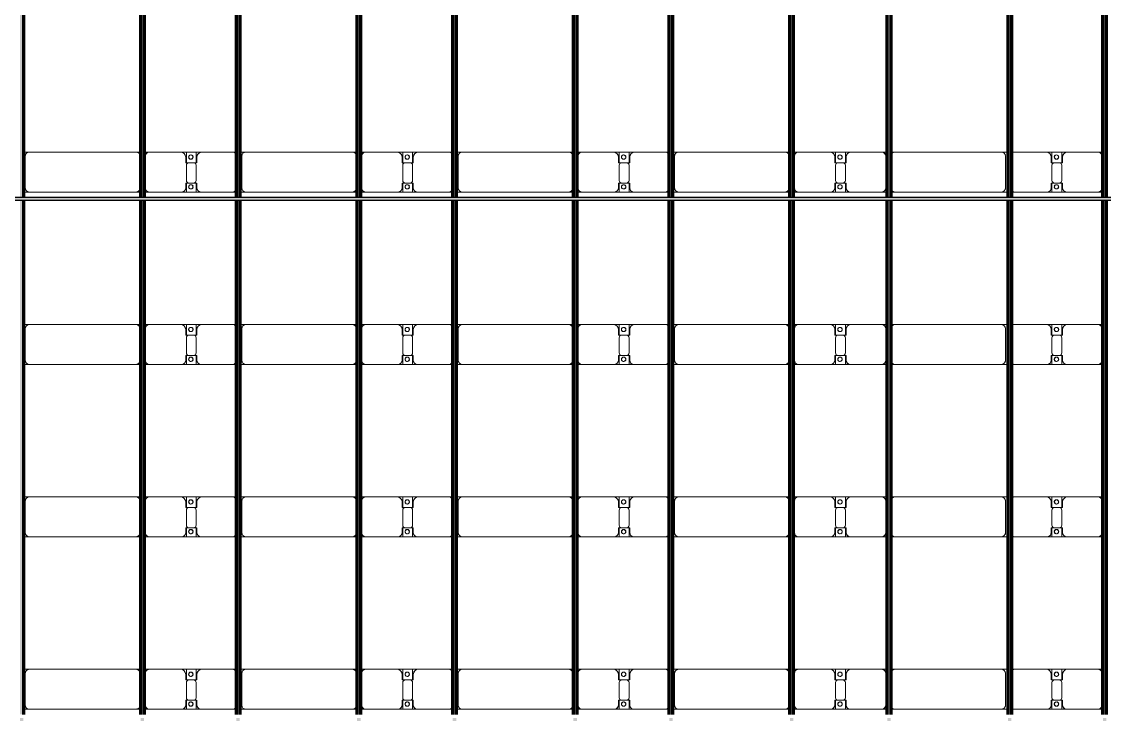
# Model space of a CAD drawing. Header units: millimetres. Extents: x -268744 to 115753, y -96240 to -10461.
# Drawn here: x -104125 to -91568, y -52607 to -44571 of the extents above; entities that cross this region are included whole.
import ezdxf

# ---------------------------------------------------------------- set-up
doc = ezdxf.new("R2010")
doc.units = ezdxf.units.MM
doc.layers.add('A-GENM', color=13, linetype='Continuous', lineweight=9)
doc.layers.add('S-BEAM', color=12, linetype='Continuous', lineweight=9)

# ---------------------------------------------------------------- blocks, each defined once
blk = doc.blocks.new('Dầm C52 - Hộp 40x60-V26-KHUNG KẾT CẤU BÈ PIN 1')
at = {"layer": 'S-BEAM', "lineweight": 25}
h = blk.add_hatch(color=4, dxfattribs=at)
h.paths.add_polyline_path([(-145811, -20), (-73437, -16), (-73437, 20), (-145811, 20), (-145811, -16)])
h.paths.add_polyline_path([(-72237, -20), (-594, -16), (-594, 20), (-72237, 20), (-72237, -16)])
h.paths.add_polyline_path([(606, -20), (72250, -16), (72250, 20), (606, 20), (606, -16)])
h.paths.add_polyline_path([(73450, -20), (144463, -16), (144463, 20), (73450, 20), (73450, -16)])
h.paths.add_polyline_path([(145663, -20), (145811, -16), (145811, 20), (145663, 20), (145663, -16)])
at = {"layer": 'S-BEAM', "color": 4, "lineweight": 25}
for p, q in [((606, 20), (72250, 20)), ((72250, -20), (606, -20))]:
    blk.add_line(p, q, dxfattribs=at)
blk = doc.blocks.new('Dai phao do pin - DẢI PHAO ĐỠ PIN-V63-KHUNG KẾT CẤU BÈ PIN 1')
at = {"layer": 'A-GENM', "color": 7}
for p, q in [((4328, 242), (4398, 242)), ((4328, 242), (4398, 242)), ((4350, 192), (4350, -173)), ((5630, 242), (4400, 242)), ((5630, 242), (5688, 242)), ((5630, 242), (5688, 242)), ((5680, -173), (5680, 192)), ((5728, 242), (5790, 242)), ((5728, 242), (5790, 242)), ((5740, 192), (5740, -173)), ((6150, 242), (5790, 242)), ((6150, 242), (6332, 242)), ((6332, 242), (6150, 242)), ((6210, 118), (6210, 182)), ((6218, 242), (6400, 242)), ((6218, 116), (6218, 242)), ((6400, 242), (6218, 242)), ((6332, 242), (6332, 116)), ((6340, 182), (6340, 118)), ((6750, 242), (6400, 242)), ((6750, 242), (6798, 242)), ((6750, 242), (6798, 242)), ((6838, 242), (6910, 242)), ((6838, 242), (6910, 242)), ((6860, 192), (6860, -173)), ((8140, 242), (6910, 242)), ((8140, 242), (8198, 242)), ((8140, 242), (8198, 242)), ((8190, -173), (8190, 192)), ((8238, 242), (8300, 242)), ((8238, 242), (8300, 242)), ((8250, 192), (8250, -173)), ((8660, 242), (8300, 242)), ((8660, 242), (8842, 242)), ((8842, 242), (8660, 242)), ((8720, 118), (8720, 182)), ((8728, 242), (8910, 242)), ((8728, 116), (8728, 242)), ((8910, 242), (8728, 242)), ((8842, 242), (8842, 116)), ((8850, 182), (8850, 118)), ((9260, 242), (8910, 242)), ((9260, 242), (9308, 242)), ((9260, 242), (9308, 242)), ((9348, 242), (9420, 242)), ((9348, 242), (9420, 242)), ((9370, 192), (9370, -173)), ((10650, 242), (9420, 242)), ((10650, 242), (10708, 242)), ((10650, 242), (10708, 242)), ((10700, -173), (10700, 192)), ((10748, 242), (10810, 242)), ((10748, 242), (10810, 242)), ((10760, 192), (10760, -173)), ((11170, 242), (10810, 242)), ((11170, 242), (11352, 242)), ((11352, 242), (11170, 242)), ((11230, 118), (11230, 182)), ((11238, 242), (11420, 242)), ((11238, 116), (11238, 242)), ((11420, 242), (11238, 242)), ((11352, 242), (11352, 116)), ((11360, 182), (11360, 118)), ((11770, 242), (11420, 242)), ((11770, 242), (11818, 242)), ((11770, 242), (11818, 242)), ((11858, 242), (11930, 242)), ((11858, 242), (11930, 242)), ((11880, 192), (11880, -173)), ((13160, 242), (11930, 242)), ((13160, 242), (13218, 242)), ((13160, 242), (13218, 242)), ((13210, -173), (13210, 192)), ((13258, 242), (13320, 242)), ((13258, 242), (13320, 242)), ((13270, 192), (13270, -173)), ((13680, 242), (13320, 242)), ((13680, 242), (13862, 242)), ((13862, 242), (13680, 242)), ((13740, 118), (13740, 182)), ((13748, 242), (13930, 242)), ((13748, 116), (13748, 242)), ((13930, 242), (13748, 242)), ((13862, 242), (13862, 116)), ((13870, 182), (13870, 118)), ((14280, 242), (13930, 242)), ((14280, 242), (14348, 242)), ((14280, 242), (14348, 242)), ((14330, -173), (14330, 192)), ((14388, 242), (14440, 242)), ((14388, 242), (14440, 242)), ((14390, 192), (14390, -173)), ((15670, 242), (14440, 242)), ((15670, 242), (15748, 242)), ((15670, 242), (15748, 242)), ((15720, -173), (15720, 192)), ((15788, 242), (15830, 242)), ((15788, 242), (15830, 242)), ((16190, 242), (15830, 242)), ((16190, 242), (16372, 242)), ((16372, 242), (16190, 242)), ((16250, 118), (16250, 182)), ((16258, 242), (16440, 242)), ((16258, 116), (16258, 242)), ((16440, 242), (16258, 242)), ((16372, 242), (16372, 116)), ((16380, 182), (16380, 118)), ((16790, 242), (16440, 242)), ((16790, 242), (16848, 242)), ((16790, 242), (16848, 242)), ((16840, -173), (16840, 192)), ((6302, 118), (6210, 118)), ((6218, 88), (6218, -88)), ((6340, 118), (6248, 118)), ((6332, -88), (6332, 88)), ((8812, 118), (8720, 118)), ((8728, 88), (8728, -88)), ((8850, 118), (8758, 118)), ((8842, -88), (8842, 88)), ((11322, 118), (11230, 118)), ((11238, 88), (11238, -88)), ((11360, 118), (11268, 118)), ((11352, -88), (11352, 88)), ((13832, 118), (13740, 118)), ((13748, 88), (13748, -88)), ((13870, 118), (13778, 118)), ((13862, -88), (13862, 88)), ((16342, 118), (16250, 118)), ((16258, 88), (16258, -88)), ((16380, 118), (16288, 118)), ((16372, -88), (16372, 88)), ((6210, -173), (6210, -118)), ((6210, -118), (6302, -118)), ((6218, -223), (6218, -116)), ((6248, -118), (6340, -118)), ((6332, -116), (6332, -223)), ((6340, -118), (6340, -173)), ((8720, -173), (8720, -118)), ((8720, -118), (8812, -118)), ((8728, -223), (8728, -116)), ((8758, -118), (8850, -118)), ((8842, -116), (8842, -223)), ((8850, -118), (8850, -173)), ((11230, -173), (11230, -118)), ((11230, -118), (11322, -118)), ((11238, -223), (11238, -116)), ((11268, -118), (11360, -118)), ((11352, -116), (11352, -223)), ((11360, -118), (11360, -173)), ((13740, -173), (13740, -118)), ((13740, -118), (13832, -118)), ((13748, -223), (13748, -116)), ((13778, -118), (13870, -118)), ((13862, -116), (13862, -223)), ((13870, -118), (13870, -173)), ((16250, -173), (16250, -118)), ((16250, -118), (16342, -118)), ((16258, -223), (16258, -116)), ((16288, -118), (16380, -118)), ((16372, -116), (16372, -223)), ((16380, -118), (16380, -173)), ((4398, -223), (4328, -223)), ((4398, -223), (4328, -223)), ((4400, -223), (5630, -223)), ((5688, -223), (5630, -223)), ((5688, -223), (5630, -223)), ((5790, -223), (5728, -223)), ((5790, -223), (5728, -223)), ((5790, -223), (6160, -223)), ((6332, -223), (6160, -223)), ((6160, -223), (6332, -223)), ((6390, -223), (6218, -223)), ((6218, -223), (6390, -223)), ((6390, -223), (6750, -223)), ((6798, -223), (6750, -223)), ((6798, -223), (6750, -223)), ((6910, -223), (6838, -223)), ((6910, -223), (6838, -223)), ((6910, -223), (8140, -223)), ((8198, -223), (8140, -223)), ((8198, -223), (8140, -223)), ((8300, -223), (8238, -223)), ((8300, -223), (8238, -223)), ((8300, -223), (8670, -223)), ((8842, -223), (8670, -223)), ((8670, -223), (8842, -223)), ((8900, -223), (8728, -223)), ((8728, -223), (8900, -223)), ((8900, -223), (9260, -223)), ((9308, -223), (9260, -223)), ((9308, -223), (9260, -223)), ((9420, -223), (9348, -223)), ((9420, -223), (9348, -223)), ((9420, -223), (10650, -223)), ((10708, -223), (10650, -223)), ((10708, -223), (10650, -223)), ((10810, -223), (10748, -223)), ((10810, -223), (10748, -223)), ((10810, -223), (11180, -223)), ((11352, -223), (11180, -223)), ((11180, -223), (11352, -223)), ((11410, -223), (11238, -223)), ((11238, -223), (11410, -223)), ((11410, -223), (11770, -223)), ((11818, -223), (11770, -223)), ((11818, -223), (11770, -223)), ((11930, -223), (11858, -223)), ((11930, -223), (11858, -223)), ((11930, -223), (13160, -223)), ((13218, -223), (13160, -223)), ((13218, -223), (13160, -223)), ((13320, -223), (13258, -223)), ((13320, -223), (13258, -223)), ((13320, -223), (13690, -223)), ((13862, -223), (13690, -223)), ((13690, -223), (13862, -223)), ((13920, -223), (13748, -223)), ((13748, -223), (13920, -223)), ((13920, -223), (14280, -223)), ((14348, -223), (14280, -223)), ((14348, -223), (14280, -223)), ((14440, -223), (14388, -223)), ((14440, -223), (14388, -223)), ((14440, -223), (15670, -223)), ((15748, -223), (15670, -223)), ((15748, -223), (15670, -223)), ((15830, -223), (15788, -223)), ((15830, -223), (15788, -223)), ((15830, -223), (16200, -223)), ((16372, -223), (16200, -223)), ((16200, -223), (16372, -223)), ((16430, -223), (16258, -223)), ((16258, -223), (16430, -223)), ((16430, -223), (16790, -223)), ((16848, -223), (16790, -223)), ((16848, -223), (16790, -223))]:
    blk.add_line(p, q, dxfattribs=at)
for centre, radius, start, end in [((4400, 192), 50, 90, 180), ((4400, 192), 50, 150, 180), ((4400, 192), 50, 105, 135), ((5630, 192), 50, 360, 90), ((5630, 192), 50, 60, 90), ((5630, 192), 50, 15, 30), ((5790, 192), 50, 90, 180), ((5790, 192), 50, 105, 180), ((6150, 182), 60, 360, 90), ((6150, 182), 60, 360, 60), ((6269, 183), 25, 0, 180), ((6269, 183), 25, 0, 165), ((6269, 183), 25, 180, 0), ((6271, 183), 25, 0, 180), ((6271, 183), 25, 90, 180), ((6271, 183), 25, 180, 360), ((6271, 183), 25, 180, 300), ((6269, 183), 25, 210, 0), ((6271, 183), 25, 15, 75), ((6271, 183), 25, 330, 345), ((6400, 182), 60, 90, 180), ((6400, 182), 60, 120, 180), ((6750, 192), 50, 30, 90), ((6750, 192), 50, 30, 75), ((6910, 192), 50, 90, 180), ((6910, 192), 50, 150, 180), ((6910, 192), 50, 105, 135), ((8140, 192), 50, 360, 90), ((8140, 192), 50, 60, 90), ((8140, 192), 50, 15, 30), ((8300, 192), 50, 90, 180), ((8300, 192), 50, 105, 180), ((8660, 182), 60, 360, 90), ((8660, 182), 60, 360, 60), ((8779, 183), 25, 360, 180), ((8779, 183), 25, 360, 165), ((8779, 183), 25, 180, 360), ((8781, 183), 25, 0, 180), ((8781, 183), 25, 90, 180), ((8781, 183), 25, 180, 360), ((8781, 183), 25, 180, 300), ((8779, 183), 25, 210, 360), ((8781, 183), 25, 15, 75), ((8781, 183), 25, 330, 345), ((8910, 182), 60, 90, 180), ((8910, 182), 60, 120, 180), ((9260, 192), 50, 30, 90), ((9260, 192), 50, 30, 75), ((9420, 192), 50, 90, 180), ((9420, 192), 50, 150, 180), ((9420, 192), 50, 105, 135), ((10650, 192), 50, 360, 90), ((10650, 192), 50, 60, 90), ((10650, 192), 50, 15, 30), ((10810, 192), 50, 90, 180), ((10810, 192), 50, 105, 180), ((11170, 182), 60, 360, 90), ((11170, 182), 60, 360, 60), ((11289, 183), 25, 360, 180), ((11289, 183), 25, 360, 165), ((11289, 183), 25, 180, 0), ((11291, 183), 25, 360, 180), ((11291, 183), 25, 90, 180), ((11291, 183), 25, 180, 0), ((11291, 183), 25, 180, 300), ((11289, 183), 25, 210, 0), ((11291, 183), 25, 15, 75), ((11291, 183), 25, 330, 345), ((11420, 182), 60, 90, 180), ((11420, 182), 60, 120, 180), ((11770, 192), 50, 30, 90), ((11770, 192), 50, 30, 75), ((11930, 192), 50, 90, 180), ((11930, 192), 50, 150, 180), ((11930, 192), 50, 105, 135), ((13160, 192), 50, 360, 90), ((13160, 192), 50, 60, 90), ((13160, 192), 50, 15, 30), ((13320, 192), 50, 90, 180), ((13320, 192), 50, 105, 180), ((13680, 182), 60, 360, 90), ((13680, 182), 60, 360, 60), ((13799, 183), 25, 0, 180), ((13799, 183), 25, 360, 165), ((13799, 183), 25, 180, 0), ((13801, 183), 25, 0, 180), ((13801, 183), 25, 90, 180), ((13801, 183), 25, 180, 0), ((13801, 183), 25, 180, 300), ((13799, 183), 25, 210, 360), ((13801, 183), 25, 15, 75), ((13801, 183), 25, 330, 345), ((13930, 182), 60, 90, 180), ((13930, 182), 60, 120, 180), ((14280, 192), 50, 360, 90), ((14280, 192), 50, 360, 75), ((14440, 192), 50, 90, 180), ((14440, 192), 50, 150, 180), ((14440, 192), 50, 105, 135), ((15670, 192), 50, 360, 90), ((15670, 192), 50, 60, 90), ((15670, 192), 50, 15, 30), ((15830, 192), 50, 90, 150), ((15830, 192), 50, 105, 150), ((16190, 182), 60, 0, 90), ((16190, 182), 60, 0, 60), ((16309, 183), 25, 0, 180), ((16309, 183), 25, 360, 165), ((16309, 183), 25, 180, 0), ((16311, 183), 25, 0, 180), ((16311, 183), 25, 90, 180), ((16311, 183), 25, 180, 360), ((16311, 183), 25, 180, 300), ((16309, 183), 25, 210, 0), ((16311, 183), 25, 15, 75), ((16311, 183), 25, 330, 345), ((16440, 182), 60, 90, 180), ((16440, 182), 60, 120, 180), ((16790, 192), 50, 0, 90), ((16790, 192), 50, 0, 75), ((6248, 88), 30, 90, 180), ((6302, 88), 30, 360, 90), ((8758, 88), 30, 90, 180), ((8812, 88), 30, 360, 90), ((11268, 88), 30, 90, 180), ((11322, 88), 30, 0, 90), ((13778, 88), 30, 90, 180), ((13832, 88), 30, 360, 90), ((16288, 88), 30, 90, 180), ((16342, 88), 30, 0, 90), ((6248, -88), 30, 180, 270), ((6302, -88), 30, 270, 0), ((8758, -88), 30, 180, 270), ((8812, -88), 30, 270, 360), ((11268, -88), 30, 180, 270), ((11322, -88), 30, 270, 0), ((13778, -88), 30, 180, 270), ((13832, -88), 30, 270, 0), ((16288, -88), 30, 180, 270), ((16342, -88), 30, 270, 0), ((4400, -173), 50, 180, 270), ((4400, -173), 50, 180, 210), ((4400, -173), 50, 240, 268.5962), ((5630, -173), 50, 270, 360), ((5630, -173), 50, 285, 300), ((5630, -173), 50, 330, 360), ((5790, -173), 50, 180, 270), ((5790, -173), 50, 180, 255), ((6160, -173), 50, 270, 360), ((6160, -173), 50, 285, 360), ((6269, -162), 25, 0, 180), ((6269, -162), 25, 105, 165), ((6269, -162), 25, 180, 0), ((6269, -162), 25, 195, 0), ((6271, -162), 25, 360, 180), ((6271, -162), 25, 105, 180), ((6271, -162), 25, 180, 360), ((6271, -162), 25, 180, 270), ((6269, -162), 25, 0, 75), ((6271, -162), 25, 15, 75), ((6271, -162), 25, 285, 345), ((6390, -173), 50, 180, 270), ((6390, -173), 50, 180, 255), ((6750, -173), 50, 270, 330), ((6750, -173), 50, 285, 330), ((6910, -173), 50, 180, 270), ((6910, -173), 50, 180, 210), ((6910, -173), 50, 240, 270), ((8140, -173), 50, 270, 0), ((8140, -173), 50, 285, 300), ((8140, -173), 50, 330, 360), ((8300, -173), 50, 180, 270), ((8300, -173), 50, 180, 255), ((8670, -173), 50, 270, 0), ((8670, -173), 50, 285, 0), ((8779, -162), 25, 0, 180), ((8779, -162), 25, 105, 165), ((8779, -162), 25, 180, 0), ((8779, -162), 25, 195, 0), ((8781, -162), 25, 0, 180), ((8781, -162), 25, 105, 180), ((8781, -162), 25, 180, 360), ((8781, -162), 25, 180, 270), ((8779, -162), 25, 0, 75), ((8781, -162), 25, 15, 75), ((8781, -162), 25, 285, 345), ((8900, -173), 50, 180, 270), ((8900, -173), 50, 180, 255), ((9260, -173), 50, 270, 330), ((9260, -173), 50, 285, 330), ((9420, -173), 50, 180, 270), ((9420, -173), 50, 180, 210), ((9420, -173), 50, 240, 270), ((10650, -173), 50, 270, 360), ((10650, -173), 50, 285, 300), ((10650, -173), 50, 330, 360), ((10810, -173), 50, 180, 270), ((10810, -173), 50, 180, 255), ((11180, -173), 50, 270, 0), ((11180, -173), 50, 285, 0), ((11289, -162), 25, 0, 180), ((11289, -162), 25, 105, 165), ((11289, -162), 25, 180, 0), ((11289, -162), 25, 195, 0), ((11291, -162), 25, 0, 180), ((11291, -162), 25, 105, 180), ((11291, -162), 25, 180, 0), ((11291, -162), 25, 180, 270), ((11289, -162), 25, 360, 75), ((11291, -162), 25, 15, 75), ((11291, -162), 25, 285, 345), ((11410, -173), 50, 180, 270), ((11410, -173), 50, 180, 255), ((11770, -173), 50, 270, 330), ((11770, -173), 50, 285, 330), ((11930, -173), 50, 180, 270), ((11930, -173), 50, 180, 210), ((11930, -173), 50, 240, 270), ((13160, -173), 50, 270, 0), ((13160, -173), 50, 285, 300), ((13160, -173), 50, 330, 0), ((13320, -173), 50, 180, 270), ((13320, -173), 50, 180, 255), ((13690, -173), 50, 270, 360), ((13690, -173), 50, 285, 360), ((13799, -162), 25, 0, 180), ((13799, -162), 25, 105, 165), ((13799, -162), 25, 180, 0), ((13799, -162), 25, 195, 0), ((13801, -162), 25, 0, 180), ((13801, -162), 25, 105, 180), ((13801, -162), 25, 180, 0), ((13801, -162), 25, 180, 270), ((13799, -162), 25, 0, 75), ((13801, -162), 25, 15, 75), ((13801, -162), 25, 285, 345), ((13920, -173), 50, 180, 270), ((13920, -173), 50, 180, 255), ((14280, -173), 50, 270, 0), ((14280, -173), 50, 285, 0), ((14440, -173), 50, 180, 270), ((14440, -173), 50, 180, 210), ((14440, -173), 50, 240, 270), ((15670, -173), 50, 270, 0), ((15670, -173), 50, 285, 300), ((15670, -173), 50, 330, 0), ((15830, -173), 50, 210, 270), ((15830, -173), 50, 210, 255), ((16200, -173), 50, 270, 360), ((16200, -173), 50, 285, 360), ((16309, -162), 25, 360, 180), ((16309, -162), 25, 105, 165), ((16309, -162), 25, 180, 360), ((16309, -162), 25, 195, 360), ((16311, -162), 25, 0, 180), ((16311, -162), 25, 105, 180), ((16311, -162), 25, 180, 0), ((16311, -162), 25, 180, 270), ((16309, -162), 25, 0, 75), ((16311, -162), 25, 15, 75), ((16311, -162), 25, 285, 345), ((16430, -173), 50, 180, 270), ((16430, -173), 50, 180, 255), ((16790, -173), 50, 270, 360), ((16790, -173), 50, 285, 360)]:
    blk.add_arc(centre, radius, start, end, dxfattribs=at)
blk = doc.blocks.new('Dai phao do pin - DẢI PHAO ĐỠ PIN-V64-KHUNG KẾT CẤU BÈ PIN 1')
at = {"layer": 'A-GENM', "color": 7}
for p, q in [((4328, 242), (4400, 242)), ((4328, 242), (4400, 242)), ((4350, 192), (4350, -173)), ((5630, 242), (4400, 242)), ((5630, 242), (5688, 242)), ((5630, 242), (5688, 242)), ((5680, -173), (5680, 192)), ((5728, 242), (5790, 242)), ((5728, 242), (5790, 242)), ((5740, 192), (5740, -173)), ((6150, 242), (5790, 242)), ((6150, 242), (6332, 242)), ((6332, 242), (6150, 242)), ((6210, 118), (6210, 182)), ((6218, 242), (6400, 242)), ((6218, 116), (6218, 242)), ((6400, 242), (6218, 242)), ((6332, 242), (6332, 116)), ((6340, 182), (6340, 118)), ((6750, 242), (6400, 242)), ((6750, 242), (6798, 242)), ((6750, 242), (6798, 242)), ((6838, 242), (6910, 242)), ((6838, 242), (6910, 242)), ((6860, 192), (6860, -173)), ((8140, 242), (6910, 242)), ((8140, 242), (8198, 242)), ((8140, 242), (8198, 242)), ((8190, -173), (8190, 192)), ((8238, 242), (8300, 242)), ((8238, 242), (8300, 242)), ((8250, 192), (8250, -173)), ((8660, 242), (8300, 242)), ((8660, 242), (8842, 242)), ((8842, 242), (8660, 242)), ((8720, 118), (8720, 182)), ((8728, 242), (8910, 242)), ((8728, 116), (8728, 242)), ((8910, 242), (8728, 242)), ((8842, 242), (8842, 116)), ((8850, 182), (8850, 118)), ((9260, 242), (8910, 242)), ((9260, 242), (9308, 242)), ((9260, 242), (9308, 242)), ((9348, 242), (9420, 242)), ((9348, 242), (9420, 242)), ((9370, 192), (9370, -173)), ((10650, 242), (9420, 242)), ((10650, 242), (10708, 242)), ((10650, 242), (10708, 242)), ((10700, -173), (10700, 192)), ((10748, 242), (10810, 242)), ((10748, 242), (10810, 242)), ((10760, 192), (10760, -173)), ((11170, 242), (10810, 242)), ((11170, 242), (11352, 242)), ((11352, 242), (11170, 242)), ((11230, 118), (11230, 182)), ((11238, 242), (11420, 242)), ((11238, 116), (11238, 242)), ((11420, 242), (11238, 242)), ((11352, 242), (11352, 116)), ((11360, 182), (11360, 118)), ((11770, 242), (11420, 242)), ((11770, 242), (11818, 242)), ((11770, 242), (11818, 242)), ((11858, 242), (11930, 242)), ((11858, 242), (11930, 242)), ((11880, 192), (11880, -173)), ((13160, 242), (11930, 242)), ((13160, 242), (13218, 242)), ((13160, 242), (13218, 242)), ((13210, -173), (13210, 192)), ((13258, 242), (13320, 242)), ((13258, 242), (13320, 242)), ((13270, 192), (13270, -173)), ((13680, 242), (13320, 242)), ((13680, 242), (13862, 242)), ((13862, 242), (13680, 242)), ((13740, 118), (13740, 182)), ((13748, 242), (13930, 242)), ((13748, 116), (13748, 242)), ((13930, 242), (13748, 242)), ((13862, 242), (13862, 116)), ((13870, 182), (13870, 118)), ((14280, 242), (13930, 242)), ((14280, 242), (14348, 242)), ((14280, 242), (14348, 242)), ((14330, -173), (14330, 192)), ((14388, 242), (14440, 242)), ((14388, 242), (14440, 242)), ((14390, 192), (14390, -173)), ((15670, 242), (14440, 242)), ((15670, 242), (15748, 242)), ((15670, 242), (15748, 242)), ((15720, -173), (15720, 192)), ((15788, 242), (15830, 242)), ((15788, 242), (15830, 242)), ((16190, 242), (15830, 242)), ((16190, 242), (16372, 242)), ((16372, 242), (16190, 242)), ((16250, 118), (16250, 182)), ((16258, 242), (16440, 242)), ((16258, 116), (16258, 242)), ((16440, 242), (16258, 242)), ((16372, 242), (16372, 116)), ((16380, 182), (16380, 118)), ((16790, 242), (16440, 242)), ((16790, 242), (16848, 242)), ((16790, 242), (16848, 242)), ((16840, -173), (16840, 192)), ((6302, 118), (6210, 118)), ((6218, 88), (6218, -88)), ((6340, 118), (6248, 118)), ((6332, -88), (6332, 88)), ((8812, 118), (8720, 118)), ((8728, 88), (8728, -88)), ((8850, 118), (8758, 118)), ((8842, -88), (8842, 88)), ((11322, 118), (11230, 118)), ((11238, 88), (11238, -88)), ((11360, 118), (11268, 118)), ((11352, -88), (11352, 88)), ((13832, 118), (13740, 118)), ((13748, 88), (13748, -88)), ((13870, 118), (13778, 118)), ((13862, -88), (13862, 88)), ((16342, 118), (16250, 118)), ((16258, 88), (16258, -88)), ((16380, 118), (16288, 118)), ((16372, -88), (16372, 88)), ((6210, -173), (6210, -118)), ((6210, -118), (6302, -118)), ((6218, -223), (6218, -116)), ((6248, -118), (6340, -118)), ((6332, -116), (6332, -223)), ((6340, -118), (6340, -173)), ((8720, -173), (8720, -118)), ((8720, -118), (8812, -118)), ((8728, -223), (8728, -116)), ((8758, -118), (8850, -118)), ((8842, -116), (8842, -223)), ((8850, -118), (8850, -173)), ((11230, -173), (11230, -118)), ((11230, -118), (11322, -118)), ((11238, -223), (11238, -116)), ((11268, -118), (11360, -118)), ((11352, -116), (11352, -223)), ((11360, -118), (11360, -173)), ((13740, -173), (13740, -118)), ((13740, -118), (13832, -118)), ((13748, -223), (13748, -116)), ((13778, -118), (13870, -118)), ((13862, -116), (13862, -223)), ((13870, -118), (13870, -173)), ((16250, -173), (16250, -118)), ((16250, -118), (16342, -118)), ((16258, -223), (16258, -116)), ((16288, -118), (16380, -118)), ((16372, -116), (16372, -223)), ((16380, -118), (16380, -173)), ((4398, -223), (4328, -223)), ((4398, -223), (4328, -223)), ((4400, -223), (5630, -223)), ((5688, -223), (5630, -223)), ((5688, -223), (5630, -223)), ((5790, -223), (5728, -223)), ((5790, -223), (5728, -223)), ((5790, -223), (6160, -223)), ((6332, -223), (6160, -223)), ((6160, -223), (6332, -223)), ((6390, -223), (6218, -223)), ((6218, -223), (6390, -223)), ((6390, -223), (6750, -223)), ((6798, -223), (6750, -223)), ((6798, -223), (6750, -223)), ((6910, -223), (6838, -223)), ((6910, -223), (6838, -223)), ((6910, -223), (8140, -223)), ((8198, -223), (8140, -223)), ((8198, -223), (8140, -223)), ((8300, -223), (8238, -223)), ((8300, -223), (8238, -223)), ((8300, -223), (8670, -223)), ((8842, -223), (8670, -223)), ((8670, -223), (8842, -223)), ((8900, -223), (8728, -223)), ((8728, -223), (8900, -223)), ((8900, -223), (9260, -223)), ((9308, -223), (9260, -223)), ((9308, -223), (9260, -223)), ((9420, -223), (9348, -223)), ((9420, -223), (9348, -223)), ((9420, -223), (10650, -223)), ((10708, -223), (10650, -223)), ((10708, -223), (10650, -223)), ((10810, -223), (10748, -223)), ((10810, -223), (10748, -223)), ((10810, -223), (11180, -223)), ((11352, -223), (11180, -223)), ((11180, -223), (11352, -223)), ((11410, -223), (11238, -223)), ((11238, -223), (11410, -223)), ((11410, -223), (11770, -223)), ((11818, -223), (11770, -223)), ((11818, -223), (11770, -223)), ((11930, -223), (11858, -223)), ((11930, -223), (11858, -223)), ((11930, -223), (13160, -223)), ((13218, -223), (13160, -223)), ((13218, -223), (13160, -223)), ((13320, -223), (13258, -223)), ((13320, -223), (13258, -223)), ((13320, -223), (13690, -223)), ((13862, -223), (13690, -223)), ((13690, -223), (13862, -223)), ((13920, -223), (13748, -223)), ((13748, -223), (13920, -223)), ((13920, -223), (14280, -223)), ((14348, -223), (14280, -223)), ((14348, -223), (14280, -223)), ((14440, -223), (14388, -223)), ((14440, -223), (14388, -223)), ((14440, -223), (15670, -223)), ((15748, -223), (15670, -223)), ((15748, -223), (15670, -223)), ((15830, -223), (15788, -223)), ((15830, -223), (15788, -223)), ((15830, -223), (16200, -223)), ((16372, -223), (16200, -223)), ((16200, -223), (16372, -223)), ((16430, -223), (16258, -223)), ((16258, -223), (16430, -223)), ((16430, -223), (16790, -223)), ((16848, -223), (16790, -223)), ((16848, -223), (16790, -223))]:
    blk.add_line(p, q, dxfattribs=at)
for centre, radius, start, end in [((4400, 192), 50, 90, 180), ((4400, 192), 50, 150, 180), ((4400, 192), 50, 105, 135), ((5630, 192), 50, 360, 90), ((5630, 192), 50, 60, 90), ((5630, 192), 50, 15, 30), ((5790, 192), 50, 90, 180), ((5790, 192), 50, 105, 180), ((6150, 182), 60, 360, 90), ((6150, 182), 60, 360, 60), ((6269, 183), 25, 0, 180), ((6269, 183), 25, 0, 165), ((6269, 183), 25, 180, 0), ((6271, 183), 25, 0, 180), ((6271, 183), 25, 90, 180), ((6271, 183), 25, 180, 360), ((6271, 183), 25, 180, 300), ((6269, 183), 25, 210, 0), ((6271, 183), 25, 15, 75), ((6271, 183), 25, 330, 345), ((6400, 182), 60, 90, 180), ((6400, 182), 60, 120, 180), ((6750, 192), 50, 30, 90), ((6750, 192), 50, 30, 75), ((6910, 192), 50, 90, 180), ((6910, 192), 50, 150, 180), ((6910, 192), 50, 105, 135), ((8140, 192), 50, 360, 90), ((8140, 192), 50, 60, 90), ((8140, 192), 50, 15, 30), ((8300, 192), 50, 90, 180), ((8300, 192), 50, 105, 180), ((8660, 182), 60, 360, 90), ((8660, 182), 60, 360, 60), ((8779, 183), 25, 360, 180), ((8779, 183), 25, 360, 165), ((8779, 183), 25, 180, 360), ((8781, 183), 25, 0, 180), ((8781, 183), 25, 90, 180), ((8781, 183), 25, 180, 360), ((8781, 183), 25, 180, 300), ((8779, 183), 25, 210, 360), ((8781, 183), 25, 15, 75), ((8781, 183), 25, 330, 345), ((8910, 182), 60, 90, 180), ((8910, 182), 60, 120, 180), ((9260, 192), 50, 30, 90), ((9260, 192), 50, 30, 75), ((9420, 192), 50, 90, 180), ((9420, 192), 50, 150, 180), ((9420, 192), 50, 105, 135), ((10650, 192), 50, 360, 90), ((10650, 192), 50, 60, 90), ((10650, 192), 50, 15, 30), ((10810, 192), 50, 90, 180), ((10810, 192), 50, 105, 180), ((11170, 182), 60, 360, 90), ((11170, 182), 60, 360, 60), ((11289, 183), 25, 360, 180), ((11289, 183), 25, 360, 165), ((11289, 183), 25, 180, 0), ((11291, 183), 25, 360, 180), ((11291, 183), 25, 90, 180), ((11291, 183), 25, 180, 0), ((11291, 183), 25, 180, 300), ((11289, 183), 25, 210, 0), ((11291, 183), 25, 15, 75), ((11291, 183), 25, 330, 345), ((11420, 182), 60, 90, 180), ((11420, 182), 60, 120, 180), ((11770, 192), 50, 30, 90), ((11770, 192), 50, 30, 75), ((11930, 192), 50, 90, 180), ((11930, 192), 50, 150, 180), ((11930, 192), 50, 105, 135), ((13160, 192), 50, 360, 90), ((13160, 192), 50, 60, 90), ((13160, 192), 50, 15, 30), ((13320, 192), 50, 90, 180), ((13320, 192), 50, 105, 180), ((13680, 182), 60, 360, 90), ((13680, 182), 60, 360, 60), ((13799, 183), 25, 0, 180), ((13799, 183), 25, 360, 165), ((13799, 183), 25, 180, 0), ((13801, 183), 25, 0, 180), ((13801, 183), 25, 90, 180), ((13801, 183), 25, 180, 0), ((13801, 183), 25, 180, 300), ((13799, 183), 25, 210, 360), ((13801, 183), 25, 15, 75), ((13801, 183), 25, 330, 345), ((13930, 182), 60, 90, 180), ((13930, 182), 60, 120, 180), ((14280, 192), 50, 360, 90), ((14280, 192), 50, 360, 75), ((14440, 192), 50, 90, 180), ((14440, 192), 50, 150, 180), ((14440, 192), 50, 105, 135), ((15670, 192), 50, 360, 90), ((15670, 192), 50, 60, 90), ((15670, 192), 50, 15, 30), ((15830, 192), 50, 90, 150), ((15830, 192), 50, 105, 150), ((16190, 182), 60, 0, 90), ((16190, 182), 60, 0, 60), ((16309, 183), 25, 0, 180), ((16309, 183), 25, 360, 165), ((16309, 183), 25, 180, 0), ((16311, 183), 25, 0, 180), ((16311, 183), 25, 90, 180), ((16311, 183), 25, 180, 360), ((16311, 183), 25, 180, 300), ((16309, 183), 25, 210, 0), ((16311, 183), 25, 15, 75), ((16311, 183), 25, 330, 345), ((16440, 182), 60, 90, 180), ((16440, 182), 60, 120, 180), ((16790, 192), 50, 0, 90), ((16790, 192), 50, 0, 75), ((6248, 88), 30, 90, 180), ((6302, 88), 30, 360, 90), ((8758, 88), 30, 90, 180), ((8812, 88), 30, 360, 90), ((11268, 88), 30, 90, 180), ((11322, 88), 30, 0, 90), ((13778, 88), 30, 90, 180), ((13832, 88), 30, 360, 90), ((16288, 88), 30, 90, 180), ((16342, 88), 30, 0, 90), ((6248, -88), 30, 180, 270), ((6302, -88), 30, 270, 0), ((8758, -88), 30, 180, 270), ((8812, -88), 30, 270, 360), ((11268, -88), 30, 180, 270), ((11322, -88), 30, 270, 0), ((13778, -88), 30, 180, 270), ((13832, -88), 30, 270, 0), ((16288, -88), 30, 180, 270), ((16342, -88), 30, 270, 0), ((4400, -173), 50, 180, 270), ((4400, -173), 50, 180, 210), ((4400, -173), 50, 240, 268.5962), ((5630, -173), 50, 270, 360), ((5630, -173), 50, 285, 300), ((5630, -173), 50, 330, 360), ((5790, -173), 50, 180, 270), ((5790, -173), 50, 180, 255), ((6160, -173), 50, 270, 360), ((6160, -173), 50, 285, 360), ((6269, -162), 25, 0, 180), ((6269, -162), 25, 105, 165), ((6269, -162), 25, 180, 0), ((6269, -162), 25, 195, 0), ((6271, -162), 25, 360, 180), ((6271, -162), 25, 105, 180), ((6271, -162), 25, 180, 360), ((6271, -162), 25, 180, 270), ((6269, -162), 25, 0, 75), ((6271, -162), 25, 15, 75), ((6271, -162), 25, 285, 345), ((6390, -173), 50, 180, 270), ((6390, -173), 50, 180, 255), ((6750, -173), 50, 270, 330), ((6750, -173), 50, 285, 330), ((6910, -173), 50, 180, 270), ((6910, -173), 50, 180, 210), ((6910, -173), 50, 240, 270), ((8140, -173), 50, 270, 0), ((8140, -173), 50, 285, 300), ((8140, -173), 50, 330, 360), ((8300, -173), 50, 180, 270), ((8300, -173), 50, 180, 255), ((8670, -173), 50, 270, 0), ((8670, -173), 50, 285, 0), ((8779, -162), 25, 0, 180), ((8779, -162), 25, 105, 165), ((8779, -162), 25, 180, 0), ((8779, -162), 25, 195, 0), ((8781, -162), 25, 0, 180), ((8781, -162), 25, 105, 180), ((8781, -162), 25, 180, 360), ((8781, -162), 25, 180, 270), ((8779, -162), 25, 0, 75), ((8781, -162), 25, 15, 75), ((8781, -162), 25, 285, 345), ((8900, -173), 50, 180, 270), ((8900, -173), 50, 180, 255), ((9260, -173), 50, 270, 330), ((9260, -173), 50, 285, 330), ((9420, -173), 50, 180, 270), ((9420, -173), 50, 180, 210), ((9420, -173), 50, 240, 270), ((10650, -173), 50, 270, 360), ((10650, -173), 50, 285, 300), ((10650, -173), 50, 330, 360), ((10810, -173), 50, 180, 270), ((10810, -173), 50, 180, 255), ((11180, -173), 50, 270, 0), ((11180, -173), 50, 285, 0), ((11289, -162), 25, 0, 180), ((11289, -162), 25, 105, 165), ((11289, -162), 25, 180, 0), ((11289, -162), 25, 195, 0), ((11291, -162), 25, 0, 180), ((11291, -162), 25, 105, 180), ((11291, -162), 25, 180, 0), ((11291, -162), 25, 180, 270), ((11289, -162), 25, 360, 75), ((11291, -162), 25, 15, 75), ((11291, -162), 25, 285, 345), ((11410, -173), 50, 180, 270), ((11410, -173), 50, 180, 255), ((11770, -173), 50, 270, 330), ((11770, -173), 50, 285, 330), ((11930, -173), 50, 180, 270), ((11930, -173), 50, 180, 210), ((11930, -173), 50, 240, 270), ((13160, -173), 50, 270, 0), ((13160, -173), 50, 285, 300), ((13160, -173), 50, 330, 0), ((13320, -173), 50, 180, 270), ((13320, -173), 50, 180, 255), ((13690, -173), 50, 270, 360), ((13690, -173), 50, 285, 360), ((13799, -162), 25, 0, 180), ((13799, -162), 25, 105, 165), ((13799, -162), 25, 180, 0), ((13799, -162), 25, 195, 0), ((13801, -162), 25, 0, 180), ((13801, -162), 25, 105, 180), ((13801, -162), 25, 180, 0), ((13801, -162), 25, 180, 270), ((13799, -162), 25, 0, 75), ((13801, -162), 25, 15, 75), ((13801, -162), 25, 285, 345), ((13920, -173), 50, 180, 270), ((13920, -173), 50, 180, 255), ((14280, -173), 50, 270, 0), ((14280, -173), 50, 285, 0), ((14440, -173), 50, 180, 270), ((14440, -173), 50, 180, 210), ((14440, -173), 50, 240, 270), ((15670, -173), 50, 270, 0), ((15670, -173), 50, 285, 300), ((15670, -173), 50, 330, 0), ((15830, -173), 50, 210, 270), ((15830, -173), 50, 210, 255), ((16200, -173), 50, 270, 360), ((16200, -173), 50, 285, 360), ((16309, -162), 25, 360, 180), ((16309, -162), 25, 105, 165), ((16309, -162), 25, 180, 360), ((16309, -162), 25, 195, 360), ((16311, -162), 25, 0, 180), ((16311, -162), 25, 105, 180), ((16311, -162), 25, 180, 0), ((16311, -162), 25, 180, 270), ((16309, -162), 25, 0, 75), ((16311, -162), 25, 15, 75), ((16311, -162), 25, 285, 345), ((16430, -173), 50, 180, 270), ((16430, -173), 50, 180, 255), ((16790, -173), 50, 270, 360), ((16790, -173), 50, 285, 360)]:
    blk.add_arc(centre, radius, start, end, dxfattribs=at)
blk = doc.blocks.new('Dầm C52 - Dầm C52-V1-KHUNG KẾT CẤU BÈ PIN 1')
at = {"layer": 'S-BEAM', "lineweight": 140}
h = blk.add_hatch(color=1, dxfattribs=at)
h.paths.add_polyline_path([(-25481, 20), (-25481, -20), (-25441, -20), (-25445, 20)])
h.paths.add_polyline_path([(-25401, -20), (-19441, -20), (-19443, 20), (-25401, 20)])
h.paths.add_polyline_path([(-19401, 20), (-19401, -20), (-13441, -20), (-13441, 20), (-18981, 20)])
h.paths.add_polyline_path([(-13401, -20), (-7441, -20), (-7441, 20), (-13401, 20)])
h.paths.add_polyline_path([(-7401, 20), (-7401, -20), (-1441, -20), (-1441, 20), (-6977, 20)])
h.paths.add_polyline_path([(-1401, -20), (4559, -20), (4559, 20), (-1401, 20)])
h.paths.add_polyline_path([(4599, 20), (4599, -20), (10559, -20), (10559, 20), (5027, 20)])
h.paths.add_polyline_path([(10599, -20), (16559, -20), (16559, 20), (10599, 20)])
h.paths.add_polyline_path([(16599, 20), (16599, -20), (22559, -20), (22559, 20), (17032, 20)])
h.paths.add_polyline_path([(22599, -20), (25259, -20), (25259, 20), (22599, 20)])
h.paths.add_polyline_path([(25299, -20), (25481, -20), (25481, 20), (25299, 20)])
at = {"layer": 'S-BEAM', "color": 1, "lineweight": 140}
for p, q in [((-1441, -20), (-7401, -20)), ((4559, -20), (-1401, -20))]:
    blk.add_line(p, q, dxfattribs=at)
blk = doc.blocks.new('Dầm C52 - Dầm C52-102503-KHUNG KẾT CẤU BÈ PIN 1')
at = {"layer": 'S-BEAM', "lineweight": 140}
h = blk.add_hatch(color=1, dxfattribs=at)
h.paths.add_polyline_path([(-25481, 20), (-25481, -20), (-25441, -20), (-25441, 20)])
h.paths.add_polyline_path([(-25401, 20), (-25401, -20), (-19441, -20), (-19443, 20), (-24983, 20)])
h.paths.add_polyline_path([(-19401, 20), (-19401, -20), (-13441, -20), (-13441, 20), (-17596, 20)])
h.paths.add_polyline_path([(-13401, -20), (-7441, -20), (-7441, 20), (-13401, 20)])
h.paths.add_polyline_path([(-7401, -20), (-1441, -20), (-1441, 20), (-7401, 20)])
h.paths.add_polyline_path([(-1401, -20), (4559, -20), (4559, 20), (-1401, 20)])
h.paths.add_polyline_path([(4599, -20), (10559, -20), (10559, 20), (4599, 20)])
h.paths.add_polyline_path([(10599, 20), (10599, -20), (16559, -20), (16559, 20), (11953, 20)])
h.paths.add_polyline_path([(16599, -20), (22559, -20), (22559, 20), (16599, 20)])
h.paths.add_polyline_path([(22599, -20), (25259, -20), (25259, 20), (22599, 20)])
h.paths.add_polyline_path([(25299, -20), (25442, -20), (25442, 20), (25299, 20)])
at = {"layer": 'S-BEAM', "color": 1, "lineweight": 140}
for p, q in [((-7401, 20), (-1441, 20)), ((-1401, 20), (4559, 20)), ((-1441, -20), (-7401, -20)), ((4559, -20), (-1401, -20))]:
    blk.add_line(p, q, dxfattribs=at)
blk = doc.blocks.new('Dầm C52 - Dầm C52-V21-KHUNG KẾT CẤU BÈ PIN 1')
at = {"layer": 'S-BEAM', "lineweight": 140}
h = blk.add_hatch(color=1, dxfattribs=at)
h.paths.add_polyline_path([(-25481, 20), (-25481, -20), (-25441, -20), (-25445, 20)])
h.paths.add_polyline_path([(-25401, 20), (-25401, -20), (-19441, -20), (-19443, 20), (-24983, 20)])
h.paths.add_polyline_path([(-19401, 6), (-19401, -20), (-13441, -20), (-13441, 20), (-19401, 20)])
h.paths.add_polyline_path([(-13401, 6), (-13401, -20), (-7441, -20), (-7441, 20), (-13401, 20)])
h.paths.add_polyline_path([(-7401, -20), (-1441, -20), (-1441, 20), (-7401, 20), (-7401, 6)])
h.paths.add_polyline_path([(-1401, 6), (-1401, -20), (4559, -20), (4559, 20), (-1401, 20)])
h.paths.add_polyline_path([(4599, 20), (4599, -20), (10559, -20), (10559, 20), (5027, 20)])
h.paths.add_polyline_path([(10599, 6), (10599, -20), (16559, -20), (16559, 20), (10599, 20)])
h.paths.add_polyline_path([(16599, -20), (22559, -20), (22559, 20), (16599, 20), (16599, 6)])
h.paths.add_polyline_path([(22599, 6), (22599, -20), (25259, -20), (25259, 20), (22599, 20)])
h.paths.add_polyline_path([(25299, -20), (25481, -20), (25481, 20), (25299, 20), (25299, 6)])
at = {"layer": 'S-BEAM', "color": 1, "lineweight": 140}
for p, q in [((-7401, 20), (-1441, 20)), ((-1401, 20), (4559, 20)), ((-1441, -20), (-7401, -20)), ((4559, -20), (-1401, -20))]:
    blk.add_line(p, q, dxfattribs=at)
blk = doc.blocks.new('Dầm C52 - Dầm C52-V2-KHUNG KẾT CẤU BÈ PIN 1')
at = {"layer": 'S-BEAM', "lineweight": 140}
h = blk.add_hatch(color=1, dxfattribs=at)
h.paths.add_polyline_path([(-25481, 20), (-25481, -20), (-25441, -20), (-25441, 20)])
h.paths.add_polyline_path([(-25401, 20), (-25401, -20), (-19441, -20), (-19443, 20), (-24983, 20)])
h.paths.add_polyline_path([(-19401, 20), (-19401, -20), (-13441, -20), (-13441, 20), (-18520, 20)])
h.paths.add_polyline_path([(-13401, -20), (-7441, -20), (-7441, 20), (-13401, 20)])
h.paths.add_polyline_path([(-7401, 20), (-7401, -20), (-1441, -20), (-1441, 20), (-6515, 20)])
h.paths.add_polyline_path([(-1401, 20), (-1401, -20), (4559, -20), (4559, 20), (-975, 20)])
h.paths.add_polyline_path([(4599, -20), (10559, -20), (10559, 20), (4599, 20)])
h.paths.add_polyline_path([(10599, -20), (16559, -20), (16559, 20), (10599, 20)])
h.paths.add_polyline_path([(16599, 20), (16599, -20), (22559, -20), (22559, 20), (17493, 20)])
h.paths.add_polyline_path([(22599, 20), (22599, -20), (25259, -20), (25259, 20), (23034, 20)])
h.paths.add_polyline_path([(25299, -20), (25481, -20), (25481, 20), (25299, 20)])
at = {"layer": 'S-BEAM', "color": 1, "lineweight": 140}
for p, q in [((-7401, 20), (-1441, 20)), ((-1401, 20), (4559, 20)), ((-1441, -20), (-7401, -20)), ((4559, -20), (-1401, -20))]:
    blk.add_line(p, q, dxfattribs=at)
blk = doc.blocks.new('be pin 1_rvt-1-KHUNG KẾT CẤU BÈ PIN 1')
at = {"layer": 'A-GENM', "lineweight": 9}
for name, p in [('Dai phao do pin - DẢI PHAO ĐỠ PIN-V64-KHUNG KẾT CẤU BÈ PIN 1', (-108433, -46325)), ('Dai phao do pin - DẢI PHAO ĐỠ PIN-V63-KHUNG KẾT CẤU BÈ PIN 1', (-108433, -48325)), ('Dai phao do pin - DẢI PHAO ĐỠ PIN-V63-KHUNG KẾT CẤU BÈ PIN 1', (-108433, -50325)), ('Dai phao do pin - DẢI PHAO ĐỠ PIN-V63-KHUNG KẾT CẤU BÈ PIN 1', (-108433, -52325))]:
    blk.add_blockref(name, p, dxfattribs=at)
at = {"layer": 'S-BEAM', "lineweight": 9, "rotation": 90.00000000032618}
for name, p in [('Dầm C52 - Dầm C52-V1-KHUNG KẾT CẤU BÈ PIN 1', (-104125, -45206)), ('Dầm C52 - Dầm C52-102503-KHUNG KẾT CẤU BÈ PIN 1', (-102725, -45206)), ('Dầm C52 - Dầm C52-V21-KHUNG KẾT CẤU BÈ PIN 1', (-101615, -45206)), ('Dầm C52 - Dầm C52-102503-KHUNG KẾT CẤU BÈ PIN 1', (-100215, -45206)), ('Dầm C52 - Dầm C52-V2-KHUNG KẾT CẤU BÈ PIN 1', (-99105, -45206)), ('Dầm C52 - Dầm C52-102503-KHUNG KẾT CẤU BÈ PIN 1', (-97705, -45206)), ('Dầm C52 - Dầm C52-V2-KHUNG KẾT CẤU BÈ PIN 1', (-96595, -45206)), ('Dầm C52 - Dầm C52-102503-KHUNG KẾT CẤU BÈ PIN 1', (-95195, -45206)), ('Dầm C52 - Dầm C52-V2-KHUNG KẾT CẤU BÈ PIN 1', (-94065, -45206)), ('Dầm C52 - Dầm C52-102503-KHUNG KẾT CẤU BÈ PIN 1', (-92665, -45206)), ('Dầm C52 - Dầm C52-V2-KHUNG KẾT CẤU BÈ PIN 1', (-91565, -45206))]:
    blk.add_blockref(name, p, dxfattribs=at)
at = {"layer": 'S-BEAM', "lineweight": 9}
blk.add_blockref('Dầm C52 - Hộp 40x60-V26-KHUNG KẾT CẤU BÈ PIN 1', (-110897, -46627), dxfattribs=at)

msp = doc.modelspace()

# ---------------------------------------------------------------- block references
at = {"lineweight": 5}
msp.add_blockref('be pin 1_rvt-1-KHUNG KẾT CẤU BÈ PIN 1', (0, 0), dxfattribs=at)

doc.saveas('drawing.dxf')
